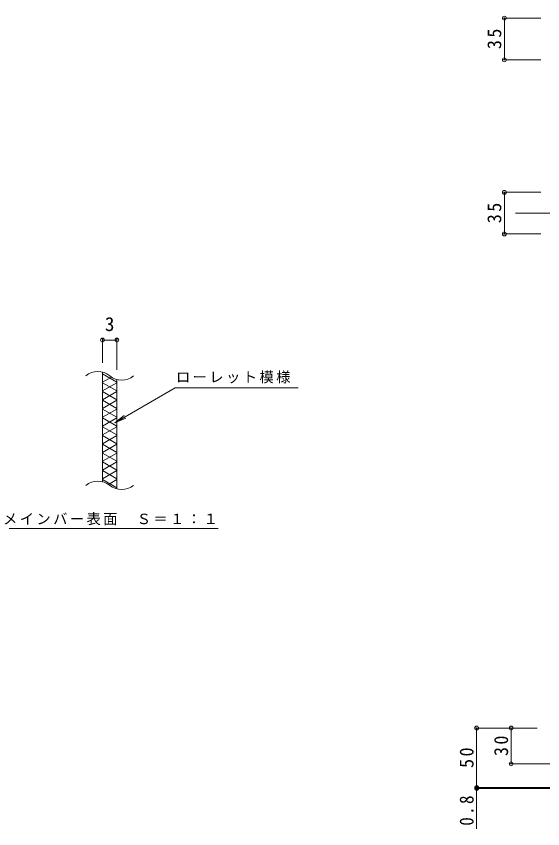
# Model space of a CAD drawing. Units: millimetres at full size, sheet at 1:4, with parts at other scales. Extents: x -838 to 1044, y -781 to 732.
# Drawn here: x -210 to 232, y -124 to 559 of the extents above; entities that cross this region are included whole.
import ezdxf
from ezdxf.enums import TextEntityAlignment as Align

# ---------------------------------------------------------------- set-up
doc = ezdxf.new("R2010")
doc.units = ezdxf.units.MM
doc.header["$LTSCALE"] = 4
doc.header["$PDMODE"] = 32
doc.header["$PDSIZE"] = 3.2
doc.linetypes.add('CHAIN2', pattern=[12, 9, -1, 1, -1])
for name, color, linetype, lineweight in [('A-4_その他', 7, 'Continuous', 9), ('A-7_ハッチ', 2, 'Continuous', 9), ('F-2_F-2ﾚｲﾔ', 3, 'Continuous', 9), ('F-4_F-4ﾚｲﾔ', 7, 'Continuous', 9), ('F-5_F-5ﾚｲﾔ', 7, 'Continuous', 9), ('F-9_F-9ﾚｲﾔ', 6, 'Continuous', 9)]:
    doc.layers.add(name, color=color, linetype=linetype, lineweight=lineweight)
doc.styles.add('ＭＳ ゴシック', font='')
doc.styles.get('ＭＳ ゴシック').set_extended_font_data('MS Gothic')

msp = doc.modelspace()

# ---------------------------------------------------------------- linework, layer by layer
at = {"layer": 'A-4_その他'}
for p, q in [((199.019, 556.966), (230.79, 556.966)), ((200.219, 556.966), (200.219, 521.965)), ((199.019, 521.965), (230.79, 521.965)), ((199.019, 410.663), (230.79, 410.663)), ((200.219, 410.663), (200.219, 375.662)), ((199.019, 375.662), (230.79, 375.662)), ((175.709, -39.548), (227.79, -39.548)), ((176.909, -39.548), (176.909, -89.548)), ((205.93, -39.548), (205.93, -69.548)), ((204.73, -69.548), (318.593, -69.548)), ((175.709, -89.548), (263.46, -89.548)), ((175.709, -90.348), (263.593, -90.348)), ((176.909, -89.548), (176.909, -124.144))]:
    msp.add_line(p, q, dxfattribs=at)
for p in [(200.219, 556.966), (200.219, 521.965), (200.219, 410.663), (200.219, 375.662), (176.909, -39.548), (205.93, -39.548), (205.93, -69.548), (176.909, -89.548), (176.909, -90.348)]:
    msp.add_point(p, dxfattribs=at)
at = {"layer": 'A-7_ハッチ', "linetype": 'CHAIN2'}
msp.add_line((209.593, 393.162), (659.593, 393.162), dxfattribs=at)
at = {"layer": 'F-2_F-2ﾚｲﾔ'}
for p, q in [((-137.392, 167.458), (-137.392, 259.458)), ((-125.392, 253.359), (-125.392, 161.359))]:
    msp.add_line(p, q, dxfattribs=at)
for centre, start, end in [((-141.427, 244.094), 50.82628, 129.17371), ((-121.358, 268.723), 230.82628, 309.17371), ((-141.427, 152.094), 50.82628, 129.17371), ((-121.358, 176.723), 230.82628, 309.17371)]:
    msp.add_arc(centre, 15.885, start, end, dxfattribs=at)
at = {"layer": 'F-4_F-4ﾚｲﾔ'}
for p, q in [((-137.392, 287.718), (-137.392, 267.458)), ((-125.392, 287.718), (-125.392, 261.359)), ((-137.392, 286.518), (-125.392, 286.518))]:
    msp.add_line(p, q, dxfattribs=at)
for p in [(-137.392, 286.518), (-125.392, 286.518)]:
    msp.add_point(p, dxfattribs=at)
at = {"layer": 'F-5_F-5ﾚｲﾔ'}
for p, q in [((-127.085, 217.039), (-76.305, 246.357)), ((-76.305, 246.357), (27.001, 246.357)), ((-127.085, 217.039), (-119.152, 223.127)), ((-127.085, 217.039), (-117.846, 220.866)), ((-222.527, 128.162), (-40.258, 128.162))]:
    msp.add_line(p, q, dxfattribs=at)
at = {"layer": 'F-9_F-9ﾚｲﾔ'}
for p, q in [((-137.392, 258.048), (-125.392, 251.12)), ((-129.995, 255.391), (-137.392, 251.12)), ((-137.392, 250.658), (-125.392, 243.73)), ((-125.392, 250.658), (-137.392, 243.73)), ((-137.392, 243.268), (-125.392, 236.34)), ((-125.392, 243.268), (-137.392, 236.34)), ((-137.392, 235.878), (-125.392, 228.95)), ((-125.392, 235.878), (-137.392, 228.95)), ((-137.392, 228.488), (-125.392, 221.56)), ((-125.392, 228.488), (-137.392, 221.56)), ((-137.392, 221.098), (-125.392, 214.17)), ((-125.392, 221.098), (-137.392, 214.17)), ((-137.392, 213.708), (-125.392, 206.78)), ((-125.392, 213.708), (-137.392, 206.78)), ((-125.392, 206.318), (-137.392, 199.389)), ((-137.392, 206.318), (-125.392, 199.39)), ((-137.392, 198.928), (-125.392, 192)), ((-125.392, 198.928), (-137.392, 191.999)), ((-137.392, 191.537), (-125.392, 184.609)), ((-125.392, 191.537), (-137.392, 184.609)), ((-137.392, 184.147), (-125.392, 177.219)), ((-125.392, 184.147), (-137.392, 177.218)), ((-137.392, 176.756), (-125.392, 169.828)), ((-125.392, 176.756), (-137.392, 169.828)), ((-137.392, 169.366), (-125.392, 162.438)), ((-125.392, 169.366), (-132.523, 165.249))]:
    msp.add_line(p, q, dxfattribs=at)

# ---------------------------------------------------------------- texts
at = {"layer": 'A-4_その他', "color": 2, "char_height": 11.73, "attachment_point": 7, "rotation": 90, "style": 'ＭＳ ゴシック'}
for s, insert in [('\\T1.27;\\W0.95;35', (197.819, 530.965)), ('\\T1.27;\\W0.95;35', (197.819, 384.662)), ('\\T1.27;\\W0.95;30', (203.53, -63.048)), ('\\T1.27;\\W0.95;50', (174.509, -73.048)), ('\\T1.27;\\W0.9;0.8', (174.509, -121.624))]:
    msp.add_mtext(s, dxfattribs=dict(at, insert=insert))
at = {"layer": 'F-4_F-4ﾚｲﾔ', "color": 2, "style": 'ＭＳ ゴシック'}
msp.add_text('3', height=11.73, dxfattribs=at).set_placement((-135.392, 290.518), align=Align.BOTTOM_LEFT)
at = {"layer": 'F-5_F-5ﾚｲﾔ', "char_height": 8.798, "attachment_point": 7, "style": 'ＭＳ ゴシック'}
for s, insert in [('\\T1.17;ローレット模様', (-75.733, 250.009)), ('\\T1.17;メインバー表面\u3000Ｓ＝１：１', (-221.036, 130.842))]:
    msp.add_mtext(s, dxfattribs=dict(at, insert=insert))

doc.saveas('drawing.dxf')
